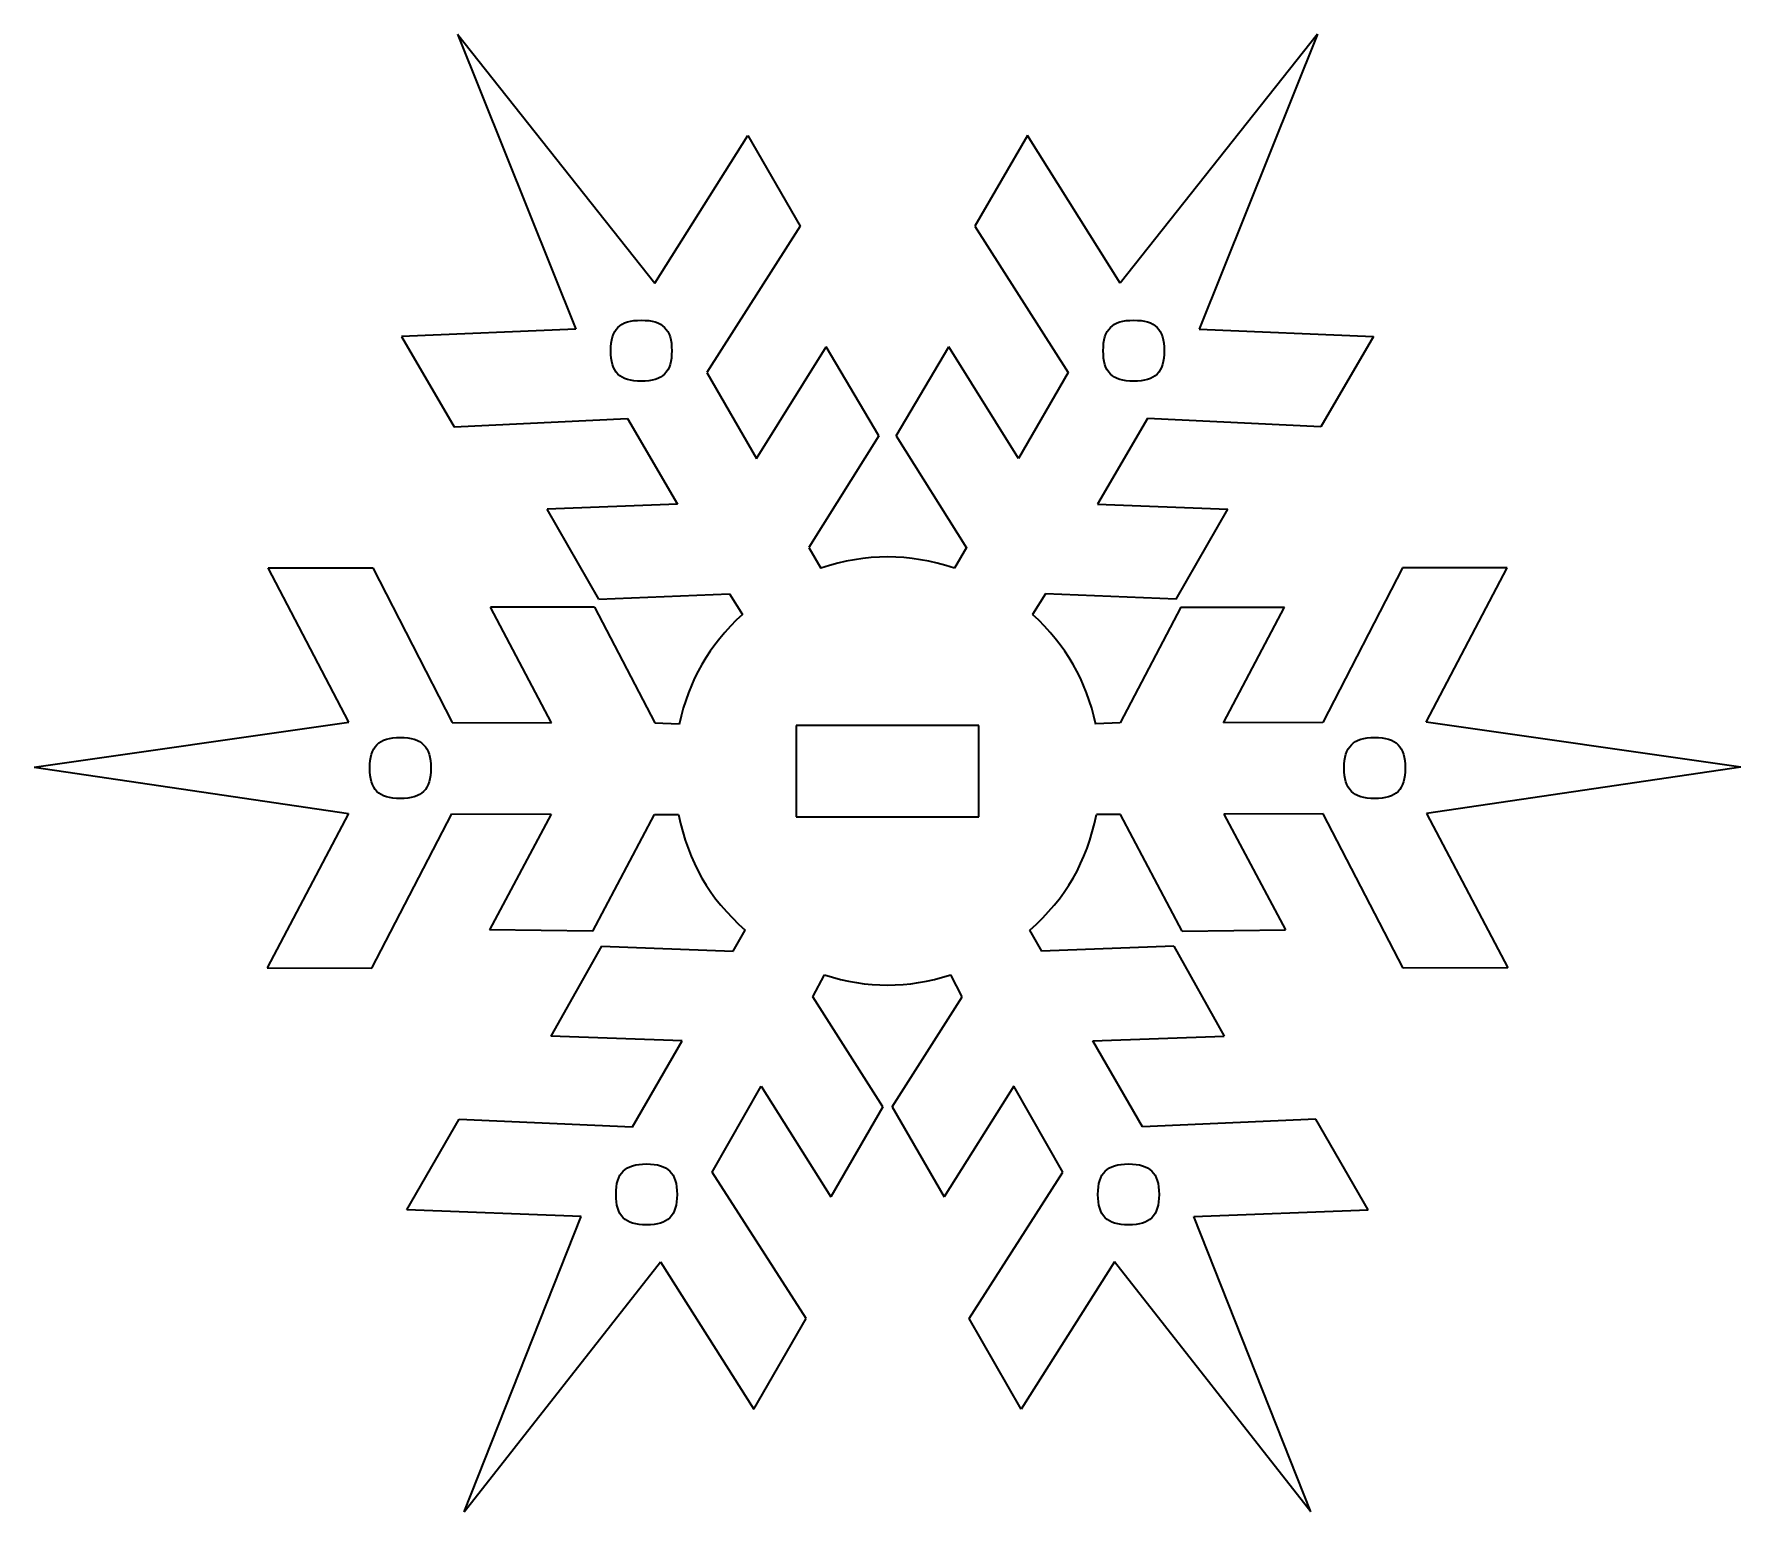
# Model space of a CAD drawing. Header units: centimetres. Extents: x -208 to 206, y -104 to 104.
# Drawn here: x 142.84 to 150.33, y 55.23 to 61.72 of the extents above; entities that cross this region are included whole.
import ezdxf

# ---------------------------------------------------------------- set-up
doc = ezdxf.new("R2010")
doc.units = ezdxf.units.CM
doc.header["$MEASUREMENT"] = 0
doc.layers.add('#Layer 1', color=7, linetype='Continuous')

msp = doc.modelspace()

# ---------------------------------------------------------------- linework, layer by layer
at = {"layer": '#Layer 1', "color": 226, "lineweight": 35}
for points in [[(144.69748, 61.71901), (144.69748, 61.71901), (145.56436, 60.62477), (145.56436, 60.62477)], [(144.69748, 61.71901), (144.69748, 61.71901), (145.21783, 60.42362), (145.21783, 60.42362)], [(148.47502, 61.71901), (148.47502, 61.71901), (147.60814, 60.62477), (147.60814, 60.62477)], [(148.47502, 61.71901), (148.47502, 61.71901), (147.95489, 60.42362), (147.95489, 60.42362)], [(145.56436, 60.62477), (145.56436, 60.62477), (145.97226, 61.27348), (145.97226, 61.27348)], [(145.97226, 61.27348), (145.97226, 61.27348), (146.20298, 60.87588), (146.20298, 60.87588)], [(147.20046, 61.27348), (147.20046, 61.27348), (146.96974, 60.87588), (146.96974, 60.87588)], [(147.60814, 60.62477), (147.60814, 60.62477), (147.20046, 61.27348), (147.20046, 61.27348)], [(146.20298, 60.87588), (146.20298, 60.87588), (145.79306, 60.23255), (145.79306, 60.23255)], [(146.96974, 60.87588), (146.96974, 60.87588), (147.37966, 60.23255), (147.37966, 60.23255)], [(145.21783, 60.42362), (145.21783, 60.42362), (144.4522, 60.39114), (144.4522, 60.39114)], [(147.95489, 60.42362), (147.95489, 60.42362), (148.72052, 60.39114), (148.72052, 60.39114)], [(144.4522, 60.39114), (144.4522, 60.39114), (144.68314, 59.99354), (144.68314, 59.99354)], [(146.01124, 59.85511), (146.01124, 59.85511), (146.31678, 60.345), (146.31678, 60.345)], [(146.54862, 59.95479), (146.54862, 59.95479), (146.31678, 60.345), (146.31678, 60.345)], [(146.6241, 59.95479), (146.6241, 59.95479), (146.85594, 60.345), (146.85594, 60.345)], [(147.16148, 59.85511), (147.16148, 59.85511), (146.85594, 60.345), (146.85594, 60.345)], [(148.72052, 60.39114), (148.72052, 60.39114), (148.48958, 59.99354), (148.48958, 59.99354)], [(145.79306, 60.23255), (145.79306, 60.23255), (146.01124, 59.85511), (146.01124, 59.85511)], [(147.37966, 60.23255), (147.37966, 60.23255), (147.16148, 59.85511), (147.16148, 59.85511)], [(144.68314, 59.99354), (144.68314, 59.99354), (145.44497, 60.03072), (145.44497, 60.03072)], [(145.44497, 60.03072), (145.44497, 60.03072), (145.66449, 59.65373), (145.66449, 59.65373)], [(147.72775, 60.03072), (147.72775, 60.03072), (147.50801, 59.65373), (147.50801, 59.65373)], [(148.48958, 59.99354), (148.48958, 59.99354), (147.72775, 60.03072), (147.72775, 60.03072)], [(146.54862, 59.95479), (146.54862, 59.95479), (146.24017, 59.46356), (146.24017, 59.46356)], [(146.6241, 59.95479), (146.6241, 59.95479), (146.933, 59.46288), (146.933, 59.46288)], [(145.66449, 59.65373), (145.66449, 59.65373), (145.09105, 59.63156), (145.09105, 59.63156)], [(145.31908, 59.23687), (145.31908, 59.23687), (145.09105, 59.63156), (145.09105, 59.63156)], [(147.50801, 59.65373), (147.50801, 59.65373), (148.08145, 59.63156), (148.08145, 59.63156)], [(147.85364, 59.23687), (147.85364, 59.23687), (148.08145, 59.63156), (148.08145, 59.63156)], [(146.24017, 59.46356), (146.24017, 59.46356), (146.29281, 59.37239), (146.29281, 59.37239)], [(146.93255, 59.46356), (146.93255, 59.46356), (146.87991, 59.37239), (146.87991, 59.37239)], [(143.86554, 59.37508), (143.86554, 59.37508), (144.32519, 59.37396), (144.32519, 59.37396)], [(144.22036, 58.69591), (144.22036, 58.69591), (143.86554, 59.37508), (143.86554, 59.37508)], [(144.32519, 59.37396), (144.32519, 59.37396), (144.67418, 58.69568), (144.67418, 58.69568)], [(146.87991, 59.37239), (146.67585, 59.43959), (146.49687, 59.43959), (146.29281, 59.37239)], [(148.84753, 59.37396), (148.84753, 59.37396), (148.49831, 58.69568), (148.49831, 58.69568)], [(149.30718, 59.37508), (149.30718, 59.37508), (148.84753, 59.37396), (148.84753, 59.37396)], [(148.95214, 58.69591), (148.95214, 58.69591), (149.30718, 59.37508), (149.30718, 59.37508)], [(145.31908, 59.23687), (145.31908, 59.23687), (145.89185, 59.26084), (145.89185, 59.26084)], [(145.89185, 59.26084), (145.89185, 59.26084), (145.94919, 59.16989), (145.94919, 59.16989)], [(147.28087, 59.26084), (147.28087, 59.26084), (147.2233, 59.16989), (147.2233, 59.16989)], [(147.85364, 59.23687), (147.85364, 59.23687), (147.28087, 59.26084), (147.28087, 59.26084)], [(145.11031, 58.69389), (145.11031, 58.69389), (144.84286, 59.2017), (144.84286, 59.2017)], [(145.2987, 59.2017), (145.2987, 59.2017), (144.84286, 59.2017), (144.84286, 59.2017)], [(145.2987, 59.2017), (145.2987, 59.2017), (145.56414, 58.69367), (145.56414, 58.69367)], [(145.94919, 59.16989), (145.80068, 59.03213), (145.71511, 58.88362), (145.67098, 58.68583)], [(147.50151, 58.68583), (147.45761, 58.88362), (147.37204, 59.03213), (147.2233, 59.16989)], [(147.87402, 59.2017), (147.87402, 59.2017), (147.60858, 58.69367), (147.60858, 58.69367)], [(147.87402, 59.2017), (147.87402, 59.2017), (148.32986, 59.2017), (148.32986, 59.2017)], [(148.06218, 58.69389), (148.06218, 58.69389), (148.32986, 59.2017), (148.32986, 59.2017)], [(142.83828, 58.49879), (142.83828, 58.49879), (144.22036, 58.69591), (144.22036, 58.69591)], [(144.67418, 58.69568), (144.67418, 58.69568), (145.11031, 58.69389), (145.11031, 58.69389)], [(145.56414, 58.69367), (145.56414, 58.69367), (145.67188, 58.68919), (145.67188, 58.68919)], [(147.60858, 58.69367), (147.60858, 58.69367), (147.50084, 58.68919), (147.50084, 58.68919)], [(148.49831, 58.69568), (148.49831, 58.69568), (148.06218, 58.69389), (148.06218, 58.69389)], [(150.33422, 58.49879), (150.33422, 58.49879), (148.95214, 58.69591), (148.95214, 58.69591)], [(146.85438, 58.68247), (146.85438, 58.68247), (146.18439, 58.68247), (146.18439, 58.68247)], [(146.18439, 58.68247), (146.18439, 58.68247), (146.18439, 58.28061), (146.18439, 58.28061)], [(146.9881, 58.68247), (146.9881, 58.68247), (146.31834, 58.68247), (146.31834, 58.68247)], [(146.9881, 58.28061), (146.9881, 58.28061), (146.9881, 58.68247), (146.9881, 58.68247)], [(142.83828, 58.49879), (142.83828, 58.49879), (144.21946, 58.29517), (144.21946, 58.29517)], [(150.33422, 58.49879), (150.33422, 58.49879), (148.95326, 58.29517), (148.95326, 58.29517)], [(144.21946, 58.29517), (144.21946, 58.29517), (143.86129, 57.61757), (143.86129, 57.61757)], [(144.32116, 57.61645), (144.32116, 57.61645), (144.67329, 58.29316), (144.67329, 58.29316)], [(144.67329, 58.29316), (144.67329, 58.29316), (145.10942, 58.29293), (145.10942, 58.29293)], [(145.10942, 58.29293), (145.10942, 58.29293), (144.83793, 57.78356), (144.83793, 57.78356)], [(145.29175, 57.77773), (145.29175, 57.77773), (145.56324, 58.29114), (145.56324, 58.29114)], [(145.56279, 58.29047), (145.56279, 58.29047), (145.6683, 58.29047), (145.6683, 58.29047)], [(145.6683, 58.29047), (145.71198, 58.08013), (145.80158, 57.92512), (145.96174, 57.78221)], [(146.18439, 58.28061), (146.18439, 58.28061), (146.9881, 58.28061), (146.9881, 58.28061)], [(147.21098, 57.78221), (147.37114, 57.92512), (147.46052, 58.08013), (147.50442, 58.29047)], [(147.6097, 58.29047), (147.6097, 58.29047), (147.50442, 58.29047), (147.50442, 58.29047)], [(147.88074, 57.77773), (147.88074, 57.77773), (147.6097, 58.29047), (147.6097, 58.29047)], [(148.49943, 58.29316), (148.49943, 58.29316), (148.0633, 58.29293), (148.0633, 58.29293)], [(148.0633, 58.29293), (148.0633, 58.29293), (148.33479, 57.78356), (148.33479, 57.78356)], [(148.85156, 57.61645), (148.85156, 57.61645), (148.49943, 58.29316), (148.49943, 58.29316)], [(148.95326, 58.29517), (148.95326, 58.29517), (149.31121, 57.61757), (149.31121, 57.61757)], [(145.29175, 57.77773), (145.29175, 57.77773), (144.83793, 57.78356), (144.83793, 57.78356)], [(145.9091, 57.69082), (145.9091, 57.69082), (145.96174, 57.78221), (145.96174, 57.78221)], [(147.26362, 57.69082), (147.26362, 57.69082), (147.21098, 57.78221), (147.21098, 57.78221)], [(147.88074, 57.77773), (147.88074, 57.77773), (148.33479, 57.78356), (148.33479, 57.78356)], [(145.32961, 57.71255), (145.32961, 57.71255), (145.1074, 57.31652), (145.1074, 57.31652)], [(145.32961, 57.71255), (145.32961, 57.71255), (145.9091, 57.69082), (145.9091, 57.69082)], [(147.84311, 57.71255), (147.84311, 57.71255), (147.26295, 57.69082), (147.26295, 57.69082)], [(147.84311, 57.71255), (147.84311, 57.71255), (148.0651, 57.31652), (148.0651, 57.31652)], [(143.86129, 57.61757), (143.86129, 57.61757), (144.32116, 57.61645), (144.32116, 57.61645)], [(146.25876, 57.49056), (146.25876, 57.49056), (146.30894, 57.58599), (146.30894, 57.58599)], [(146.30894, 57.58599), (146.50113, 57.5264), (146.67159, 57.5264), (146.86378, 57.58599)], [(146.91396, 57.49056), (146.91396, 57.49056), (146.86378, 57.58599), (146.86378, 57.58599)], [(149.31121, 57.61757), (149.31121, 57.61757), (148.85156, 57.61645), (148.85156, 57.61645)], [(146.56609, 57.0065), (146.56609, 57.0065), (146.25876, 57.49056), (146.25876, 57.49056)], [(146.60663, 57.0065), (146.60663, 57.0065), (146.91396, 57.49056), (146.91396, 57.49056)], [(145.68442, 57.29703), (145.68442, 57.29703), (145.1074, 57.31652), (145.1074, 57.31652)], [(145.4667, 56.91914), (145.4667, 56.91914), (145.68442, 57.29703), (145.68442, 57.29703)], [(147.48807, 57.29703), (147.48807, 57.29703), (148.0651, 57.31652), (148.0651, 57.31652)], [(147.70602, 56.91914), (147.70602, 56.91914), (147.48807, 57.29703), (147.48807, 57.29703)], [(145.81569, 56.71888), (145.81569, 56.71888), (146.03207, 57.09722), (146.03207, 57.09722)], [(146.03207, 57.09722), (146.03207, 57.09722), (146.33806, 56.61181), (146.33806, 56.61181)], [(147.14065, 57.09722), (147.14065, 57.09722), (146.83466, 56.61181), (146.83466, 56.61181)], [(147.35703, 56.71888), (147.35703, 56.71888), (147.14065, 57.09722), (147.14065, 57.09722)], [(146.56609, 57.0065), (146.56609, 57.0065), (146.33806, 56.61181), (146.33806, 56.61181)], [(146.60663, 57.0065), (146.60663, 57.0065), (146.83466, 56.61181), (146.83466, 56.61181)], [(144.4755, 56.5538), (144.4755, 56.5538), (144.70442, 56.95252), (144.70442, 56.95252)], [(144.70442, 56.95252), (144.70442, 56.95252), (145.4667, 56.91914), (145.4667, 56.91914)], [(148.46807, 56.95252), (148.46807, 56.95252), (147.70602, 56.91914), (147.70602, 56.91914)], [(148.69722, 56.5538), (148.69722, 56.5538), (148.46807, 56.95252), (148.46807, 56.95252)], [(146.22852, 56.07735), (146.22852, 56.07735), (145.81569, 56.71888), (145.81569, 56.71888)], [(146.9442, 56.07735), (146.9442, 56.07735), (147.35703, 56.71888), (147.35703, 56.71888)], [(145.24135, 56.52512), (145.24135, 56.52512), (144.4755, 56.5538), (144.4755, 56.5538)], [(144.72705, 55.22727), (144.72705, 55.22727), (145.24135, 56.52512), (145.24135, 56.52512)], [(147.93137, 56.52512), (147.93137, 56.52512), (148.69722, 56.5538), (148.69722, 56.5538)], [(148.44545, 55.22727), (148.44545, 55.22727), (147.93137, 56.52512), (147.93137, 56.52512)], [(144.72705, 55.22727), (144.72705, 55.22727), (145.58878, 56.32554), (145.58878, 56.32554)], [(145.58878, 56.32554), (145.58878, 56.32554), (145.99982, 55.67863), (145.99982, 55.67863)], [(147.58372, 56.32554), (147.58372, 56.32554), (147.1729, 55.67863), (147.1729, 55.67863)], [(148.44545, 55.22727), (148.44545, 55.22727), (147.58372, 56.32554), (147.58372, 56.32554)], [(145.99982, 55.67863), (145.99982, 55.67863), (146.22852, 56.07735), (146.22852, 56.07735)], [(147.1729, 55.67863), (147.1729, 55.67863), (146.9442, 56.07735), (146.9442, 56.07735)]]:
    msp.add_open_spline(points, degree=3, dxfattribs=at)
for points in [[(145.63873, 60.3282), (145.63873, 60.42295), (145.59953, 60.46215), (145.50478, 60.46215), (145.50478, 60.46215), (145.41002, 60.46215), (145.37082, 60.42295), (145.37082, 60.3282), (145.37082, 60.3282), (145.37082, 60.23344), (145.41002, 60.19424), (145.50478, 60.19424), (145.50478, 60.19424), (145.59953, 60.19424), (145.63873, 60.23344), (145.63873, 60.3282)], [(147.8019, 60.3282), (147.8019, 60.42295), (147.76247, 60.46215), (147.66772, 60.46215), (147.66772, 60.46215), (147.57319, 60.46215), (147.53377, 60.42295), (147.53377, 60.3282), (147.53377, 60.3282), (147.53377, 60.23344), (147.57319, 60.19424), (147.66772, 60.19424), (147.66772, 60.19424), (147.76247, 60.19424), (147.8019, 60.23344), (147.8019, 60.3282)], [(144.58033, 58.49498), (144.58033, 58.58973), (144.54113, 58.62893), (144.44638, 58.62893), (144.44638, 58.62893), (144.35162, 58.62893), (144.31242, 58.58973), (144.31242, 58.49498), (144.31242, 58.49498), (144.31242, 58.40023), (144.35162, 58.36103), (144.44638, 58.36103), (144.44638, 58.36103), (144.54113, 58.36103), (144.58033, 58.40023), (144.58033, 58.49498)], [(148.8603, 58.49498), (148.8603, 58.58973), (148.82087, 58.62893), (148.72612, 58.62893), (148.72612, 58.62893), (148.63159, 58.62893), (148.59217, 58.58973), (148.59217, 58.49498), (148.59217, 58.49498), (148.59217, 58.40023), (148.63159, 58.36103), (148.72612, 58.36103), (148.72612, 58.36103), (148.82087, 58.36103), (148.8603, 58.40023), (148.8603, 58.49498)], [(145.6618, 56.62167), (145.6618, 56.71642), (145.6226, 56.75562), (145.52785, 56.75562), (145.52785, 56.75562), (145.4331, 56.75562), (145.3939, 56.71642), (145.3939, 56.62167), (145.3939, 56.62167), (145.3939, 56.52692), (145.4331, 56.48772), (145.52785, 56.48772), (145.52785, 56.48772), (145.6226, 56.48772), (145.6618, 56.52692), (145.6618, 56.62167)], [(147.77882, 56.62167), (147.77882, 56.71642), (147.7394, 56.75562), (147.64487, 56.75562), (147.64487, 56.75562), (147.55012, 56.75562), (147.5107, 56.71642), (147.5107, 56.62167), (147.5107, 56.62167), (147.5107, 56.52692), (147.55012, 56.48772), (147.64487, 56.48772), (147.64487, 56.48772), (147.7394, 56.48772), (147.77882, 56.52692), (147.77882, 56.62167)]]:
    msp.add_open_spline(points, degree=3, knots=[0, 0, 0, 0, 0.2, 0.2, 0.2, 0.2, 0.4, 0.4, 0.4, 0.4, 0.6, 0.6, 0.6, 0.6, 1, 1, 1, 1], dxfattribs=at)

doc.saveas('drawing.dxf')
